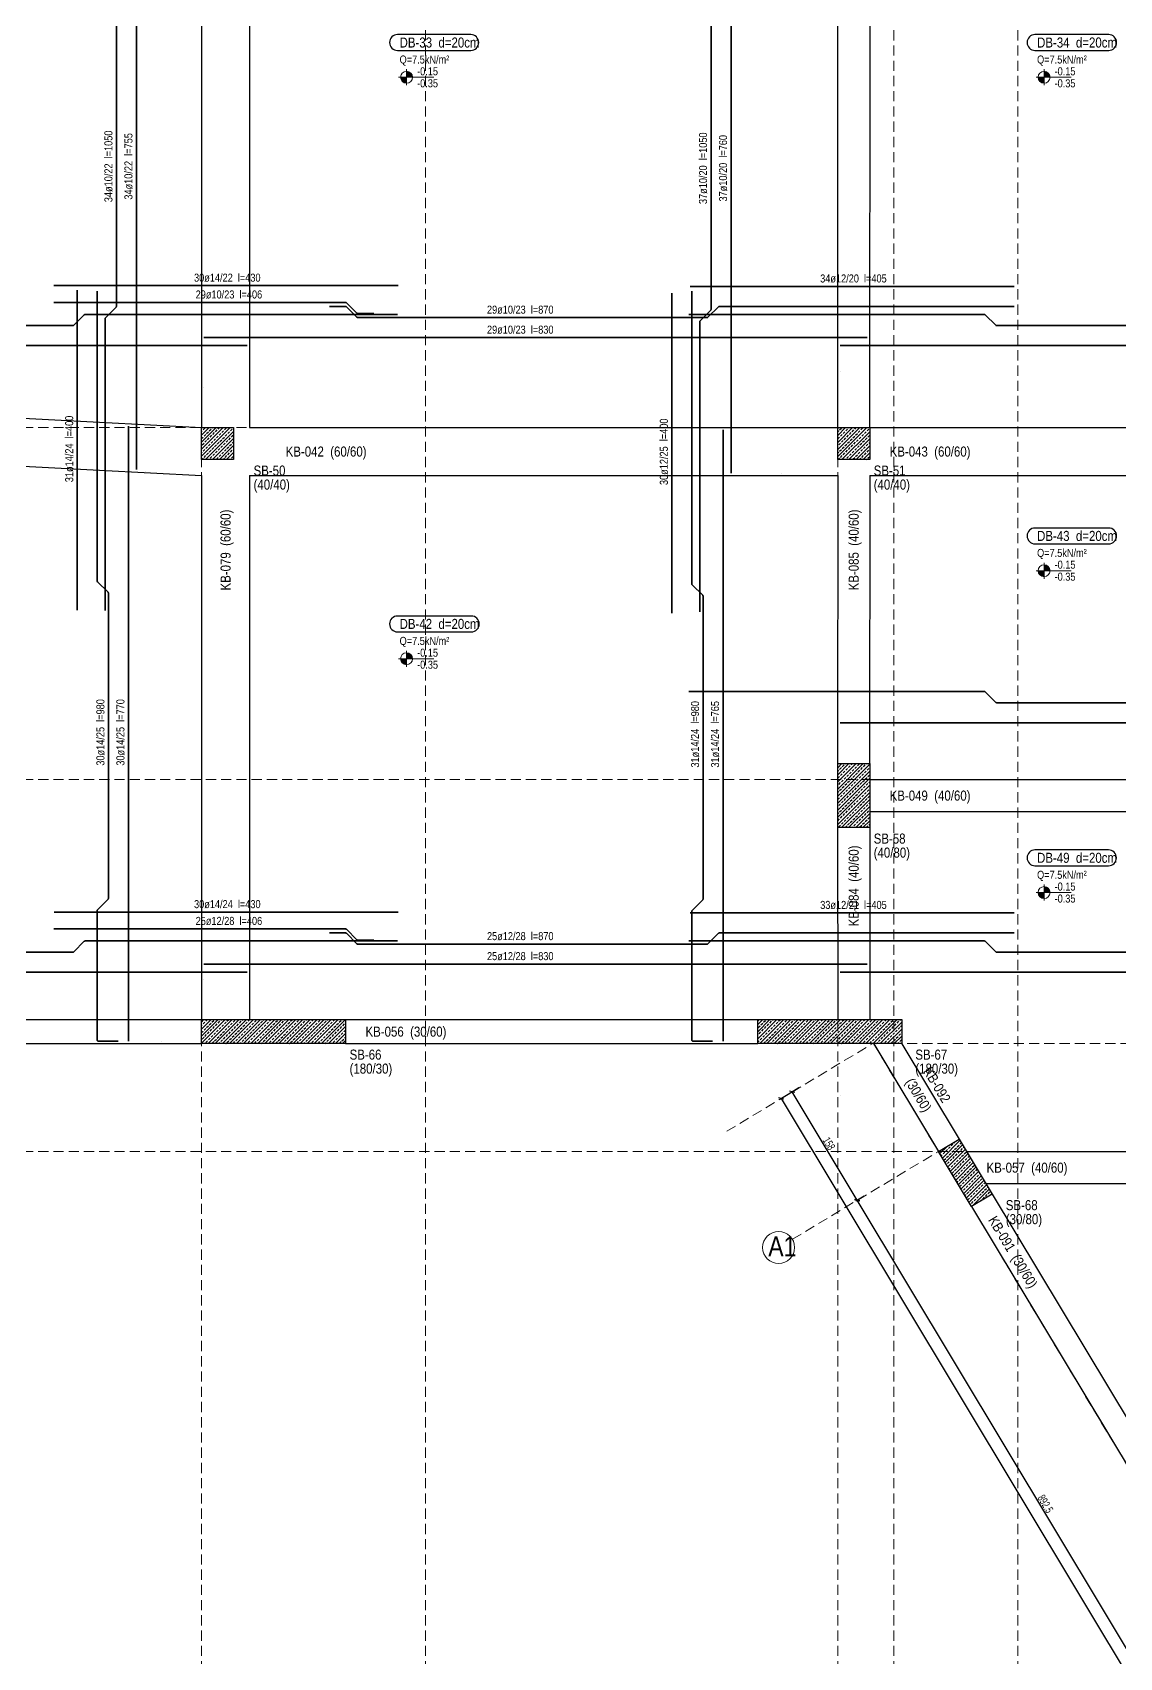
# Model space of a CAD drawing. Header units: millimetres. Extents: x 2275 to 9269, y 491 to 7321.
# Drawn here: x 3634 to 4992, y 1539 to 3570 of the extents above; entities that cross this region are included whole.
import ezdxf
from ezdxf.enums import TextEntityAlignment as Align

# ---------------------------------------------------------------- set-up
doc = ezdxf.new("R2010")
doc.units = ezdxf.units.MM
doc.linetypes.add('DASHED', pattern=[19.05, 12.7, -6.35])
for name, color, linetype, lineweight in [('AKS BALONU (BEYKENT)', 7, 'Continuous', 20), ('AKS CIZGISI (BEYKENT)', 252, 'DASHED', 20), ('AKS NO (BEYKENT)', 3, 'Continuous', 20), ('AKS OLCU (BEYKENT)', 200, 'Continuous', 20), ('DONATI (BEYKENT)', 4, 'Continuous', 35), ('DONATI YAZISI (BEYKENT)', 3, 'Continuous', 20), ('DOSEME ISMI (BEYKENT)', 9, 'Continuous', 20), ('DOSEME PAFTA (BEYKENT)', 3, 'Continuous', 20), ('KIRIS (BEYKENT)', 2, 'Continuous', 30), ('KIRIS ISMI (BEYKENT)', 40, 'Continuous', 20), ('KOLON (BEYKENT)', 3, 'Continuous', 30), ('KOLON ISMI (BEYKENT)', 91, 'Continuous', 20), ('KOT CIZGI (BEYKENT)', 120, 'Continuous', 20), ('KOT YAZI (BEYKENT)', 7, 'Continuous', 20), ('LGP_SLAB', 6, 'Continuous', 30), ('TARAMA (BEYKENT)', 252, 'Continuous', 25), ('YAZI (BEYKENT)', 140, 'Continuous', 20)]:
    doc.layers.add(name, color=color, linetype=linetype, lineweight=lineweight)
doc.styles.add('DONATI YAZISI (BEYKENT)', font='')
doc.styles.add('KLNOLC-50', font='bahnschrift light condensed', dxfattribs={"width": 0.75, "height": 10})
doc.styles.add('KOT (BEYKENT)', font='')
doc.styles.add('stastyle', font='RomanSTA.ttf')
doc.styles.add('YAZI (BEYKENT)', font='')
doc.styles.get('DONATI YAZISI (BEYKENT)').set_extended_font_data('Bahnschrift Light Condensed')
doc.styles.get('KOT (BEYKENT)').set_extended_font_data('Bahnschrift Light Condensed')
doc.styles.get('YAZI (BEYKENT)').set_extended_font_data('Bahnschrift Light Condensed')
doc.dimstyles.new('KLNOLC-50', dxfattribs={"dimtxt": 10, "dimasz": 5, "dimexe": 2, "dimexo": 2, "dimgap": 1, "dimtad": 1, "dimdec": 1, "dimrnd": 0.5, "dimzin": 12, "dimdsep": 46, "dimtxsty": 'KLNOLC-50', "dimblk": 'OBLIQUE', "dimblk1": 'OBLIQUE', "dimblk2": 'OBLIQUE', "dimcen": 0, "dimclrt": 7, "dimadec": 0, "dimazin": 0, "dimtfac": 1, "dimtdec": 4, "dimtix": 1, "dimtmove": 2, "dimatfit": 3, "dimfxl": 1, "dimtzin": 0, "dimarcsym": 0})
pattern_1 = [(45, (979.0016, 2596.1246), (-4.419417, 4.419417), []), (45, (983.421, 2596.1246), (-4.419417, 4.419417), [3.125, -1.5625])]

# ---------------------------------------------------------------- blocks, each defined once
blk = doc.blocks.new('_Oblique')
at = {"color": 0, "linetype": 'ByBlock', "lineweight": -2}
blk.add_line((-0.5, -0.5), (0.5, 0.5), dxfattribs=at)
blk = doc.blocks.new('*D189')
at = {"layer": 'AKS OLCU (BEYKENT)', "color": 0, "lineweight": -2, "transparency": 16777216}
for p, q in [((4591.9, 2251.1), (4567.9, 2236.7)), ((4569.7, 2237.8), (5510.5, 672.2)), ((5532.8, 685.6), (5508.8, 671.2))]:
    blk.add_line(p, q, dxfattribs=at)
at = {"layer": 'DEFPOINTS', "color": 0, "transparency": 16777216}
for p in [(4593.7, 2252.2, 0), (5510.5, 672.2), (5534.5, 686.6, 0)]:
    blk.add_point(p, dxfattribs=at)
at = {"layer": 'AKS OLCU (BEYKENT)', "color": 0, "lineweight": -2, "transparency": 16777216, "xscale": 5, "yscale": 5, "zscale": 5}
for p, rotation in [((4569.7, 2237.8), 121.0051414546269), ((5510.5, 672.2), 301.005141454627)]:
    blk.add_blockref('_Oblique', p, dxfattribs=dict(at, rotation=rotation))
at = {"layer": 'AKS OLCU (BEYKENT)', "color": 7, "transparency": 16777216, "insert": (5045.3, 1458.1), "char_height": 10, "attachment_point": 5, "rotation": 301.0051, "style": 'KLNOLC-50'}
blk.add_mtext('1826.5', dxfattribs=at)
blk = doc.blocks.new('*D190')
at = {"layer": 'AKS OLCU (BEYKENT)', "color": 0, "lineweight": -2, "transparency": 16777216}
for p, q in [((4673.2, 2115.7), (4663, 2109.6)), ((5124.6, 1345.4), (4664.7, 2110.6)), ((5133.2, 1350.6), (5122.9, 1344.4))]:
    blk.add_line(p, q, dxfattribs=at)
at = {"layer": 'DEFPOINTS', "color": 0, "transparency": 16777216}
for p in [(4674.9, 2116.7, 0), (4664.7, 2110.6), (5134.9, 1351.6)]:
    blk.add_point(p, dxfattribs=at)
at = {"layer": 'AKS OLCU (BEYKENT)', "color": 0, "lineweight": -2, "transparency": 16777216, "xscale": 5, "yscale": 5, "zscale": 5}
for p, rotation in [((4664.7, 2110.6), 121.0051414546269), ((5124.6, 1345.4), 301.005141454627)]:
    blk.add_blockref('_Oblique', p, dxfattribs=dict(at, rotation=rotation))
at = {"layer": 'AKS OLCU (BEYKENT)', "color": 7, "lineweight": -3, "transparency": 16777216, "insert": (4899.9, 1731.2), "char_height": 10, "attachment_point": 5, "rotation": 301.0051, "style": 'KLNOLC-50'}
blk.add_mtext('892.5', dxfattribs=at)
blk = doc.blocks.new('*D191')
at = {"layer": 'AKS OLCU (BEYKENT)', "color": 0, "lineweight": -2, "transparency": 16777216}
for p, q in [((4591.8, 2251.1), (4581.7, 2245)), ((4664.7, 2110.6), (4583.4, 2246)), ((4673.2, 2115.7), (4663, 2109.6))]:
    blk.add_line(p, q, dxfattribs=at)
at = {"layer": 'DEFPOINTS', "color": 0, "transparency": 16777216}
for p in [(4583.4, 2246), (4593.5, 2252.1, 0), (4674.9, 2116.7, 0)]:
    blk.add_point(p, dxfattribs=at)
at = {"layer": 'AKS OLCU (BEYKENT)', "color": 0, "lineweight": -2, "transparency": 16777216, "xscale": 5, "yscale": 5, "zscale": 5}
for p, rotation in [((4583.4, 2246), 121.0051414546269), ((4664.7, 2110.6), 301.005141454627)]:
    blk.add_blockref('_Oblique', p, dxfattribs=dict(at, rotation=rotation))
at = {"layer": 'AKS OLCU (BEYKENT)', "color": 7, "lineweight": -3, "transparency": 16777216, "insert": (4629.3, 2181.4), "char_height": 10, "attachment_point": 5, "rotation": 301.0051, "style": 'KLNOLC-50'}
blk.add_mtext('158', dxfattribs=at)

msp = doc.modelspace()

# ---------------------------------------------------------------- hatches: boundary and pattern name
at = {"layer": 'KOT CIZGI (BEYKENT)'}
h = msp.add_hatch(color=256, dxfattribs=at)
h.dxf.hatch_style = 1
h.paths.add_polyline_path([(4101.46, 3514.21), (4093.96, 3514.21, 0.4142136), (4101.46, 3506.71)])
h = msp.add_hatch(color=256, dxfattribs=at)
h.dxf.hatch_style = 1
h.paths.add_polyline_path([(4101.46, 3521.71), (4101.46, 3514.21), (4108.96, 3514.21, 0.4142136)])
h = msp.add_hatch(color=256, dxfattribs=at)
h.dxf.hatch_style = 1
h.paths.add_polyline_path([(4898.13, 3514.21), (4890.63, 3514.21, 0.4142136), (4898.13, 3506.71)])
h = msp.add_hatch(color=256, dxfattribs=at)
h.dxf.hatch_style = 1
h.paths.add_polyline_path([(4898.13, 3521.71), (4898.13, 3514.21), (4905.63, 3514.21, 0.4142136)])
h = msp.add_hatch(color=256, dxfattribs=at)
h.dxf.hatch_style = 1
h.paths.add_polyline_path([(4898.13, 2905.04), (4898.13, 2897.54), (4905.63, 2897.54, 0.4142136)])
h = msp.add_hatch(color=256, dxfattribs=at)
h.dxf.hatch_style = 1
h.paths.add_polyline_path([(4898.13, 2897.54), (4890.63, 2897.54, 0.4142136), (4898.13, 2890.04)])
h = msp.add_hatch(color=256, dxfattribs=at)
h.dxf.hatch_style = 1
h.paths.add_polyline_path([(4101.46, 2787.54), (4093.96, 2787.54, 0.4142136), (4101.46, 2780.04)])
h = msp.add_hatch(color=256, dxfattribs=at)
h.dxf.hatch_style = 1
h.paths.add_polyline_path([(4101.46, 2795.04), (4101.46, 2787.54), (4108.96, 2787.54, 0.4142136)])
h = msp.add_hatch(color=256, dxfattribs=at)
h.dxf.hatch_style = 1
h.paths.add_polyline_path([(4898.13, 2502.72), (4898.13, 2495.22), (4905.63, 2495.22, 0.4142136)])
h = msp.add_hatch(color=256, dxfattribs=at)
h.dxf.hatch_style = 1
h.paths.add_polyline_path([(4898.13, 2495.22), (4890.63, 2495.22, 0.4142136), (4898.13, 2487.72)])
at = {"layer": 'TARAMA (BEYKENT)'}
h = msp.add_hatch(dxfattribs=at)
h.set_pattern_fill('ANSI33', color=256, style=0, pattern_type=0)
h.set_pattern_definition(pattern_1)
h.paths.add_polyline_path([(3845.26, 3076.42), (3885.26, 3076.42), (3885.26, 3036.42), (3845.26, 3036.42)], flags=0)
h = msp.add_hatch(dxfattribs=at)
h.set_pattern_fill('ANSI33', color=256, style=0, pattern_type=0)
h.set_pattern_definition(pattern_1)
h.paths.add_polyline_path([(4640.26, 3076.42), (4680.26, 3076.42), (4680.26, 3036.42), (4640.26, 3036.42)], flags=0)
h = msp.add_hatch(dxfattribs=at)
h.set_pattern_fill('ANSI33', color=256, style=0, pattern_type=0)
h.set_pattern_definition(pattern_1)
h.paths.add_polyline_path([(4640.26, 2656.42), (4680.26, 2656.42), (4680.26, 2576.42), (4640.26, 2576.42)], flags=0)
h = msp.add_hatch(dxfattribs=at)
h.set_pattern_fill('ANSI33', color=256, style=0, pattern_type=0)
h.set_pattern_definition(pattern_1)
h.paths.add_polyline_path([(3845.26, 2336.42), (4025.26, 2336.42), (4025.26, 2306.42), (3845.26, 2306.42)], flags=0)
h = msp.add_hatch(dxfattribs=at)
h.set_pattern_fill('ANSI33', color=256, style=0, pattern_type=0)
h.set_pattern_definition(pattern_1)
h.paths.add_polyline_path([(4540.26, 2336.42), (4720.26, 2336.42), (4720.26, 2306.42), (4540.26, 2306.42)], flags=0)
h = msp.add_hatch(dxfattribs=at)
h.set_pattern_fill('ANSI33', color=256, style=0, pattern_type=0)
h.set_pattern_definition(pattern_1)
h.paths.add_polyline_path([(4766.39, 2171.42), (4792.11, 2186.87), (4833.3, 2118.29), (4807.58, 2102.84)], flags=0)

# ---------------------------------------------------------------- linework, layer by layer
at = {"layer": 'AKS BALONU (BEYKENT)'}
msp.add_circle((4566.45, 2051.54, 0), 20, dxfattribs=at)
at = {"layer": 'AKS CIZGISI (BEYKENT)'}
for p, q in [((3845.26, 531.42), (3845.26, 7086.42)), ((4125.26, 531.42), (4125.26, 7086.42)), ((4640.26, 531.42), (4640.26, 7086.42)), ((4710.26, 531.42), (4710.26, 7086.42)), ((4865.26, 531.42), (4865.26, 7086.42)), ((2555.26, 3076.42), (9225.26, 3076.42)), ((2555.26, 2636.42), (9225.26, 2636.42)), ((2555.26, 2306.42), (9225.26, 2306.42)), ((4501.58, 2196.84, 0), (4684.17, 2306.58)), ((2555.26, 2171.42), (9225.26, 2171.42)), ((4583.59, 2061.84, 0), (4766.19, 2171.58))]:
    msp.add_line(p, q, dxfattribs=at)
at = {"layer": 'AKS CIZGISI (BEYKENT)', "flags": 128}
msp.add_lwpolyline([(4685.15, 2306.42), (5625.69, 741.42)], dxfattribs=at)
at = {"layer": 'DONATI (BEYKENT)'}
for points in [[(3724.84, 2847.73), (3724.84, 3212.62, -0.1989124), (3725.28, 3213.68), (3738.4, 3226.8, 0.1989124), (3738.84, 3227.86), (3738.84, 3594.76, 0.1989124), (3738.4, 3595.82), (3725.28, 3608.94, -0.1989124), (3724.84, 3610), (3724.84, 3886.14)], [(4467.96, 2845.97), (4467.96, 3208.8, -0.1989124), (4468.4, 3209.86), (4481.52, 3222.98, 0.1989124), (4481.96, 3224.04), (4481.96, 3593.8, 0.1989124), (4481.52, 3594.86), (4468.4, 3607.98, -0.1989124), (4467.96, 3609.04), (4467.96, 3884.37)], [(3660.84, 3232.8), (4025.32, 3232.8, -0.1989124), (4026.38, 3232.36), (4039.5, 3219.24, 0.1989124), (4040.56, 3218.8), (4060.56, 3218.8)], [(3740.84, 2309.42), (3716.34, 2309.42, -0.4142136), (3714.84, 2310.92), (3714.84, 2472.74, -0.1989124), (3715.28, 2473.8), (3728.4, 2486.92, 0.1989124), (3728.84, 2487.98), (3728.84, 2869.56, 0.1989124), (3728.4, 2870.62), (3715.28, 2883.74, -0.1989124), (3714.84, 2884.8), (3714.84, 3246.81)], [(4483.96, 2309.42), (4459.46, 2309.42, -0.4142136), (4457.96, 2310.92), (4457.96, 2471.8, -0.1989124), (4458.4, 2472.86), (4471.52, 2485.98, 0.1989124), (4471.96, 2487.04), (4471.96, 2865.8, 0.1989124), (4471.52, 2866.86), (4458.4, 2879.98, -0.1989124), (4457.96, 2881.04), (4457.96, 3246.82)], [(3001.63, 3217.8), (3260.55, 3217.8, -0.1989124), (3261.61, 3217.36), (3274.73, 3204.24, 0.1989124), (3275.8, 3203.8), (3684.55, 3203.8, 0.1989124), (3685.61, 3204.24), (3698.73, 3217.36, -0.1989124), (3699.79, 3217.8), (4090.04, 3217.8)], [(4005.32, 3227.8), (4025.32, 3227.8, -0.1989124), (4026.38, 3227.36), (4039.5, 3214.24, 0.1989124), (4040.56, 3213.8), (4477.05, 3213.8, 0.1989124), (4478.11, 3214.24), (4491.23, 3227.36, -0.1989124), (4492.29, 3227.8), (4860.84, 3227.8)], [(4454.19, 3217.8), (4823.59, 3217.8, -0.1989124), (4824.65, 3217.36), (4837.78, 3204.24, 0.1989124), (4838.84, 3203.8), (5241.69, 3203.8, 0.1989124), (5242.75, 3204.24), (5255.88, 3217.36, -0.1989124), (5256.94, 3217.8), (5622.6, 3217.8)], [(4454.2, 2746.5), (4823.59, 2746.5, -0.1989124), (4824.65, 2746.06), (4837.77, 2732.94, 0.1989124), (4838.84, 2732.5), (5241.69, 2732.5, 0.1989124), (5242.75, 2732.94), (5255.87, 2746.06, -0.1989124), (5256.93, 2746.5), (5622.6, 2746.5)], [(3660.84, 2449.78), (4025.32, 2449.78, -0.1989124), (4026.38, 2449.34), (4039.5, 2436.22, 0.1989124), (4040.56, 2435.78), (4060.56, 2435.78)], [(4005.32, 2444.78), (4025.32, 2444.78, -0.1989124), (4026.38, 2444.34), (4039.5, 2431.22, 0.1989124), (4040.56, 2430.78), (4477.05, 2430.78, 0.1989124), (4478.11, 2431.22), (4491.23, 2444.34, -0.1989124), (4492.29, 2444.78), (4860.84, 2444.78)], [(3001.68, 2434.78), (3260.63, 2434.78, -0.1989124), (3261.69, 2434.34), (3274.81, 2421.22, 0.1989124), (3275.87, 2420.78), (3684.57, 2420.78, 0.1989124), (3685.63, 2421.22), (3698.75, 2434.34, -0.1989124), (3699.81, 2434.78), (4090.09, 2434.78)], [(4454.2, 2434.78), (4823.65, 2434.78, -0.1989124), (4824.71, 2434.34), (4837.83, 2421.22, 0.1989124), (4838.89, 2420.78), (5241.68, 2420.78, 0.1989124), (5242.74, 2421.22), (5255.86, 2434.34, -0.1989124), (5256.92, 2434.78), (5622.6, 2434.78)]]:
    msp.add_lwpolyline(points, format="xyb", dxfattribs=at)
for points in [[(3763.84, 3024.12), (3763.84, 3778.42)], [(4506.96, 3019.42), (4506.96, 3778.42)], [(3660.83, 3253.8), (4090.83, 3253.8)], [(4455.83, 3252.8), (4860.83, 3252.8)], [(3689.84, 2848.1), (3689.84, 3248.1)], [(4432.96, 2844.55), (4432.96, 3244.55)], [(3848.16, 3188.8), (4677.19, 3188.79)], [(3078.16, 3178.8), (3902.26, 3178.8)], [(4643.16, 3178.8), (5437.35, 3178.8)], [(3753.84, 2309.42), (3753.84, 3078.2)], [(4496.96, 2309.42), (4496.96, 3073.42)], [(4643.18, 2707.5), (5437.34, 2707.5)], [(3660.85, 2470.78), (4090.85, 2470.78)], [(4455.88, 2469.78), (4860.89, 2469.78)], [(3848.16, 2405.78), (4677.19, 2405.77)], [(3078.26, 2395.78), (3902.26, 2395.78)], [(4643.24, 2395.78), (5437.31, 2395.78)]]:
    msp.add_lwpolyline(points, dxfattribs=at)
at = {"layer": 'DOSEME PAFTA (BEYKENT)', "lineweight": -3}
for points in [[(4090.12, 3547.77), (4181.68, 3547.77, 1), (4181.68, 3567.55), (4090.12, 3567.55, 1)], [(4886.79, 3547.77), (4978.96, 3547.77, 1), (4978.96, 3567.55), (4886.79, 3567.55, 1)], [(4886.79, 2931.1), (4978.96, 2931.1, 1), (4978.96, 2950.88), (4886.79, 2950.88, 1)], [(4090.12, 2821.1), (4182.35, 2821.1, 1), (4182.35, 2840.88), (4090.12, 2840.88, 1)], [(4886.79, 2528.77), (4978.77, 2528.77, 1), (4978.77, 2548.56), (4886.79, 2548.56, 1)]]:
    msp.add_lwpolyline(points, format="xyb", close=True, dxfattribs=at)
at = {"layer": 'KIRIS (BEYKENT)'}
for p, q in [((3845.16, 3741.52), (3845.16, 3076.52)), ((3905.26, 3741.42), (3905.26, 3076.42)), ((4640.16, 3741.52), (4640.16, 3076.52)), ((4680.26, 3741.42), (4680.16, 3076.52)), ((3115.16, 3114.38), (3845.16, 3076.45)), ((3905.26, 3076.42), (4640.16, 3076.42)), ((4680.16, 3076.42), (5400.36, 3076.42)), ((3115.26, 3054.29), (3845.26, 3016.37)), ((3845.26, 3016.37), (3845.16, 2336.32)), ((3905.26, 3016.42), (4640.26, 3016.42)), ((3905.26, 3016.42), (3905.26, 2336.32)), ((4640.26, 3016.42), (4640.16, 2656.42)), ((4680.26, 3016.42), (4680.16, 2656.42)), ((4680.26, 3016.42), (5400.26, 3016.42)), ((4680.16, 2636.42), (5400.36, 2636.42)), ((4680.16, 2596.42), (5400.26, 2596.42)), ((4640.16, 2576.42), (4640.26, 2336.32)), ((4680.26, 2576.42), (4680.26, 2336.32)), ((3115.26, 2336.42), (3845.16, 2336.42)), ((4025.16, 2336.42), (4540.26, 2336.42)), ((3115.22, 2306.42), (3845.16, 2306.42)), ((4025.16, 2306.42), (4540.26, 2306.42)), ((4685.32, 2306.32), (4766.33, 2171.5)), ((4720.33, 2306.32), (4792.06, 2186.96)), ((4801.27, 2171.42), (5400.36, 2171.42)), ((4825.29, 2131.42), (5400.36, 2131.42)), ((4833.26, 2118.38), (5159.15, 1576.06)), ((4807.54, 2102.93), (5133.42, 1560.61))]:
    msp.add_line(p, q, dxfattribs=at)
at = {"layer": 'KOLON (BEYKENT)'}
for points in [[(3845.26, 3076.42), (3885.26, 3076.42), (3885.26, 3036.42), (3845.26, 3036.42)], [(4640.26, 3076.42), (4680.26, 3076.42), (4680.26, 3036.42), (4640.26, 3036.42)], [(4640.26, 2656.42), (4680.26, 2656.42), (4680.26, 2576.42), (4640.26, 2576.42)], [(3845.26, 2336.42), (4025.26, 2336.42), (4025.26, 2306.42), (3845.26, 2306.42)], [(4540.26, 2336.42), (4720.26, 2336.42), (4720.26, 2306.42), (4540.26, 2306.42)], [(4766.39, 2171.42), (4792.11, 2186.87), (4833.3, 2118.29), (4807.58, 2102.84)]]:
    msp.add_lwpolyline(points, close=True, dxfattribs=at)
at = {"layer": 'KOT CIZGI (BEYKENT)'}
for p, q in [((4091.46, 3514.21), (4135.49, 3514.21)), ((4101.46, 3524.21), (4101.46, 3504.21)), ((4888.13, 3514.21), (4932.15, 3514.21)), ((4898.13, 3524.21), (4898.13, 3504.21)), ((4898.13, 2907.54), (4898.13, 2887.54)), ((4888.13, 2897.54), (4932.15, 2897.54)), ((4091.46, 2787.54), (4135.49, 2787.54)), ((4101.46, 2797.54), (4101.46, 2777.54)), ((4898.13, 2505.22), (4898.13, 2485.22)), ((4888.13, 2495.22), (4932.15, 2495.22))]:
    msp.add_line(p, q, dxfattribs=at)
for centre in [(4101.46, 3514.21), (4898.13, 3514.21), (4898.13, 2897.54), (4101.46, 2787.54), (4898.13, 2495.22)]:
    msp.add_circle(centre, 7.5, dxfattribs=at)

# ---------------------------------------------------------------- texts
at = {"layer": 'AKS NO (BEYKENT)', "style": 'YAZI (BEYKENT)'}
msp.add_text('A1', height=25, dxfattribs=at).set_placement((4553.53, 2040.54, 0))
at = {"layer": 'DONATI YAZISI (BEYKENT)', "style": 'DONATI YAZISI (BEYKENT)'}
for s, p in [(' 34ø10/22  l=1050', (3728.84, 3401.27)), (' 34ø10/22  l=755', (3753.84, 3401.27)), (' 37ø10/20  l=1050', (4471.96, 3398.92)), (' 37ø10/20  l=760', (4496.96, 3398.92)), (' 31ø14/24  l=400', (3679.84, 3048.1)), (' 30ø12/25  l=400', (4422.96, 3044.55)), (' 30ø14/25  l=980', (3718.84, 2693.81)), (' 30ø14/25  l=770', (3743.84, 2693.81)), (' 31ø14/24  l=980', (4461.96, 2691.42)), (' 31ø14/24  l=765', (4486.96, 2691.42))]:
    msp.add_text(s, height=10, rotation=90, dxfattribs=at).set_placement(p, align=Align.MIDDLE_CENTER)
for s, p in [(' 30ø14/22  l=430', (3875.83, 3263.8)), (' 34ø12/20  l=405', (4658.33, 3262.8)), (' 29ø10/23  l=406', (3877.85, 3242.8)), (' 29ø10/23  l=870', (4241.94, 3223.8)), (' 29ø10/23  l=830', (4241.94, 3198.8)), (' 30ø14/24  l=430', (3875.85, 2480.78)), (' 33ø12/21  l=405', (4658.38, 2479.78)), (' 25ø12/28  l=406', (3877.85, 2459.78)), (' 25ø12/28  l=870', (4241.94, 2440.78)), (' 25ø12/28  l=830', (4241.94, 2415.78))]:
    msp.add_text(s, height=10, dxfattribs=at).set_placement(p, align=Align.MIDDLE_CENTER)
at = {"layer": 'DOSEME ISMI (BEYKENT)', "style": 'YAZI (BEYKENT)'}
for s, p in [('DB-33  d=20cm', (4092.76, 3551.42)), ('DB-34  d=20cm', (4889.43, 3551.42)), ('DB-43  d=20cm', (4889.43, 2934.75)), ('DB-42  d=20cm', (4092.76, 2824.75)), ('DB-49  d=20cm', (4889.43, 2532.43))]:
    msp.add_text(s, height=12.5, dxfattribs=at).set_placement(p)
at = {"layer": 'KIRIS ISMI (BEYKENT)', "style": 'YAZI (BEYKENT)'}
for s, p in [('KB-042  (60/60)', (3950.36, 3040.17)), ('KB-043  (60/60)', (4705.16, 3040.17)), ('KB-049  (40/60)', (4705.16, 2610.17)), ('KB-056  (30/60)', (4050.16, 2315.17)), ('KB-057  (40/60)', (4826.29, 2145.17))]:
    msp.add_text(s, height=12.5, dxfattribs=at).set_placement(p)
for s, rotation, p in [('KB-079  (60/60)', 90, (3881.52, 2872.8)), ('KB-085  (40/60)', 90, (4666.52, 2872.92)), ('KB-084  (40/60)', 90, (4666.52, 2452.95)), ('KB-092', 301.00201, (4746.79, 2272)), ('(30/60)', 301.00201, (4724.29, 2258.48)), ('KB-091  (30/60)', 301.00198, (4827.93, 2086))]:
    msp.add_text(s, height=12.5, rotation=rotation, dxfattribs=at).set_placement(p)
at = {"layer": 'KOLON ISMI (BEYKENT)', "style": 'YAZI (BEYKENT)'}
for s, p in [('SB-50', (3910.26, 3016.42)), ('SB-51', (4685.26, 3016.42)), ('(40/40)', (3910.26, 2998.92)), ('(40/40)', (4685.26, 2998.92)), ('SB-58', (4685.26, 2556.42)), ('(40/80)', (4685.26, 2538.92)), ('SB-66', (4030.26, 2286.42)), ('SB-67', (4737.29, 2286.42)), ('(180/30)', (4030.26, 2268.92)), ('(180/30)', (4737.29, 2268.92)), ('SB-68', (4850.34, 2098.29)), ('(30/80)', (4850.34, 2080.79))]:
    msp.add_text(s, height=12.5, dxfattribs=at).set_placement(p)
at = {"layer": 'KOT YAZI (BEYKENT)', "style": 'KOT (BEYKENT)'}
for s, p in [(' -0.15', (4111.46, 3516.71)), (' -0.15', (4908.13, 3516.71)), (' -0.35', (4111.46, 3501.71)), (' -0.35', (4908.13, 3501.71)), (' -0.15', (4908.13, 2900.04)), (' -0.35', (4908.13, 2885.04)), (' -0.15', (4111.46, 2790.04)), (' -0.35', (4111.46, 2775.04)), (' -0.15', (4908.13, 2497.72)), (' -0.35', (4908.13, 2482.72))]:
    msp.add_text(s, height=10, dxfattribs=at).set_placement(p)
at = {"layer": 'LGP_SLAB', "style": 'stastyle'}
for s, p in [('& 1-.2- 1- 7.950001- 7.600001', (4643.26, 3146.42)), ('& 1-.2- 1- 7.700001- 8', (3848.26, 3126.42)), ('& 1-.2- 1- 7.500003- 4.5', (3775.33, 3021.96)), ('& 1-.2- 1- 7.700001- 4.5', (4570.26, 3019.41)), ('& 1-.2- 1- 7.950001- 7.600001', (4643.26, 2706.42)), ('& 1-.2- 1- 7.7- 8', (3848.26, 2386.42)), ('& 1-.2- 1- 0- 7.240233', (3795.33, 2309.42)), ('& 1-.2- 1- 0- 7.049999', (4590.26, 2309.42)), ('& 1-.2- 1- 0- 7.6', (4643.26, 2241.42))]:
    msp.add_text(s, height=0.0005, dxfattribs=at).set_placement(p)
at = {"layer": 'YAZI (BEYKENT)', "style": 'YAZI (BEYKENT)'}
for p in [(4092.76, 3531.42), (4889.43, 3531.42), (4889.43, 2914.75), (4092.76, 2804.75), (4889.43, 2512.43)]:
    msp.add_text('Q=7.5kN/m²', height=10, dxfattribs=at).set_placement(p)

# ---------------------------------------------------------------- dimensions: what is measured, and where the dimension line sits
at = {"layer": 'AKS OLCU (BEYKENT)'}
dim = msp.add_linear_dim(base=(5510.51, 672.21), p1=(4593.65, 2252.17, 0), p2=(5534.51, 686.64, 0), angle=301.00514, dimstyle='KLNOLC-50', dxfattribs=at)
dim.commit()
dim.dimension.update_dxf_attribs({"geometry": '*D189', "text_midpoint": (5045.31, 1458.13)})
at = {"layer": 'AKS OLCU (BEYKENT)', "lineweight": -3}
for base, p1, p2, picture, middle in [((4583.37, 2245.99), (4674.89, 2116.71, 0), (4593.52, 2252.1, 0), '*D191', (4629.28, 2181.44)), ((4664.73, 2110.6), (5134.88, 1351.6), (4674.89, 2116.71, 0), '*D190', (4899.9, 1731.16))]:
    dim = msp.add_linear_dim(base=base, p1=p1, p2=p2, angle=301.00514, dimstyle='KLNOLC-50', dxfattribs=at)
    dim.commit()
    dim.dimension.update_dxf_attribs({"geometry": picture, "text_midpoint": middle})

doc.saveas('drawing.dxf')
